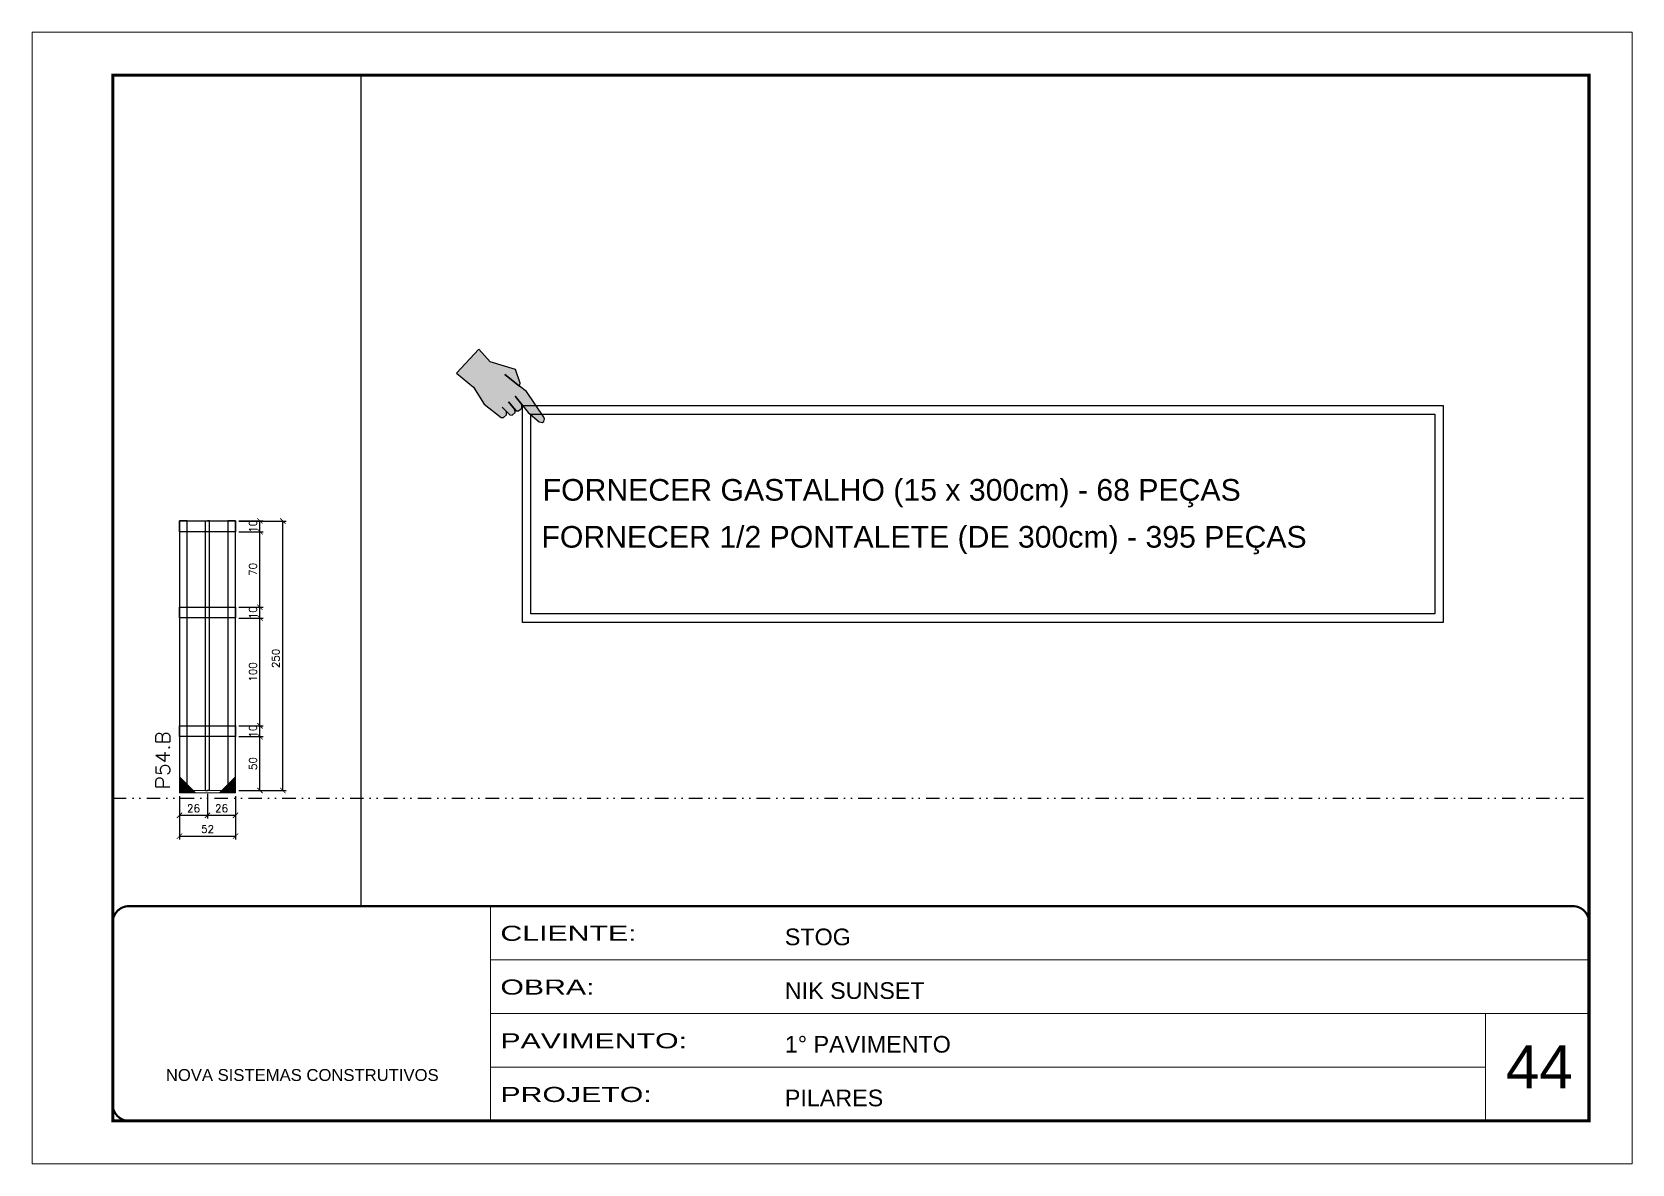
# Model space of a CAD drawing. Header units: millimetres. Extents: x 787 to 8287, y -592 to 17063.
# Drawn here: x 6180 to 7665, y -592 to 458 of the extents above; entities that cross this region are included whole.
import ezdxf

# ---------------------------------------------------------------- set-up
doc = ezdxf.new("R2010")
doc.units = ezdxf.units.MM
for name, pattern in [('CONTINUO', [0]), ('DASHED', [0.75, 0.5, -0.25]), ('DIVIDE2', [0.625, 0.25, -0.125, 0, -0.125, 0, -0.125]), ('HIDDEN', [0.375, 0.25, -0.125])]:
    doc.linetypes.add(name, pattern=pattern)
for name, color, linetype, lineweight in [('CARIMBO', 255, 'Continuous', 9), ('Folhas', 255, 'Continuous', 9), ('Madeira', 126, 'Continuous', 18), ('Sarr 2.2x7', 40, 'Continuous', 9), ('SARRAFO DE PRESSAO', 251, 'DASHED', 9), ('Texto Seção', 7, 'Continuous', 15)]:
    doc.layers.add(name, color=color, linetype=linetype, lineweight=lineweight)
for name, color, linetype in [('COTA', 241, 'Continuous'), ('Nível', 160, 'Continuous'), ('REGUA-80', 111, 'Continuous'), ('SARR_2.2x10', 60, 'Continuous'), ('SARR_3.5x7', 81, 'Continuous'), ('SARR_7x7', 40, 'Continuous'), ('Texto Nível', 251, 'Continuous'), ('va165-sec', 5, 'DASHED')]:
    doc.layers.add(name, color=color, linetype=linetype)
doc.styles.add('ARIAL', font='arial.ttf')
doc.styles.add('REGUA-120', font='ROMANS.shx', dxfattribs={"height": 15})
doc.styles.add('ROMANS', font='romans.shx')
doc.styles.add('Tecnologia', font='')
doc.styles.get('Tecnologia').set_extended_font_data('Forgotten Futurist')
doc.dimstyles.new('Cota Paínel', dxfattribs={"dimtxt": 7, "dimasz": 5, "dimexe": 3, "dimexo": 3, "dimgap": 3, "dimtad": 1, "dimdec": 1, "dimzin": 12, "dimdsep": 46, "dimtxsty": 'ROMANS', "dimblk": 'ARCHTICK', "dimcen": 0, "dimclrd": 4, "dimclre": 4, "dimclrt": 1, "dimadec": 1, "dimazin": 3, "dimtfac": 1, "dimtdec": 1, "dimtmove": 0, "dimatfit": 3, "dimldrblk": 'OBLIQUE', "dimfxl": 0, "dimtolj": 1, "dimtzin": 12, "dimarcsym": 0})

# ---------------------------------------------------------------- blocks, each defined once
blk = doc.blocks.new('9999999999')
at = {"color": 30, "linetype": 'CONTINUO'}
for p, q in [((98564.6, 34230.2), (98564.6, 34429.4)), ((98564.6, 34379.6), (99584, 34379.6)), ((98564.6, 34329.8), (99488, 34329.8)), ((99584, 34329.8), (99488, 34329.8)), ((99488, 34329.8), (99488, 34230.2)), ((98564.6, 34280), (99488, 34280))]:
    blk.add_line(p, q, dxfattribs=at)
at = {"color": 30, "linetype": 'CONTINUO', "const_width": 2}
blk.add_lwpolyline([(99584, 34230.2), (99584, 34414.4, 0.414214), (99569, 34429.4), (98229, 34429.4, 0.414214), (98214, 34414.4), (98214, 34245.2, 0.414214), (98229, 34230.2), (99584, 34230.2)], format="xyb", dxfattribs=at)
at = {"layer": 'Folhas'}
blk.add_lwpolyline([(98139, 34190.2), (99624, 34190.2), (99624, 35240.2), (98139, 35240.2)], close=True, dxfattribs=at)
at = {"layer": 'Folhas', "color": 30, "const_width": 3}
blk.add_lwpolyline([(98214, 34230.2), (99584, 34230.2), (99584, 35200.2), (98214, 35200.2)], close=True, dxfattribs=at)
at = {"color": 7, "linetype": 'Continuous', "ltscale": 5, "style": 'ARIAL'}
for s, height, p in [('STOG', 15.48, (98837.7, 34393.1)), ('NIK SUNSET', 15.48, (98837.7, 34343.3)), ('1° PAVIMENTO', 15.483, (98837.7, 34293.5)), ('NOVA SISTEMAS CONSTRUTIVOS', 11.059, (98263.2, 34267.2)), ('PILARES', 15.48, (98837.7, 34243.7))]:
    blk.add_text(s, height=height, dxfattribs=at).set_placement(p)
at = {"layer": 'Folhas', "color": 7, "style": 'Tecnologia', "width": 1.5}
for s, p in [('CLIENTE:', (98573.7, 34397.2)), ('OBRA:', (98573.7, 34347.3)), ('PAVIMENTO:', (98573.7, 34297.5)), ('PROJETO:', (98573.7, 34247.7))]:
    blk.add_text(s, height=14, dxfattribs=at).set_placement(p)
blk = doc.blocks.new('_ArchTick')
at = {"color": 0, "linetype": 'ByBlock', "const_width": 0.15}
blk.add_lwpolyline([(-0.5, -0.5), (0.5, 0.5)], dxfattribs=at)
blk = doc.blocks.new('*D1006')
at = {"layer": 'COTA', "color": 4, "lineweight": -2}
for p, q in [((6317.4, -250.4), (6317.4, -271.2)), ((6343.4, -248.2), (6343.4, -271.2)), ((6317.4, -268.2), (6343.4, -268.2))]:
    blk.add_line(p, q, dxfattribs=at)
at = {"layer": 'Defpoints', "color": 0}
for p in [(6317.4, -247.4), (6343.4, -245.2), (6343.4, -268.2)]:
    blk.add_point(p, dxfattribs=at)
at = {"layer": 'COTA', "color": 4, "lineweight": -2, "xscale": 5, "yscale": 5, "zscale": 5, "rotation": 180}
blk.add_blockref('_ArchTick', (6317.4, -268.2), dxfattribs=at)
at = {"layer": 'COTA', "color": 4, "lineweight": -2, "xscale": 5, "yscale": 5, "zscale": 5}
blk.add_blockref('_ArchTick', (6343.4, -268.2), dxfattribs=at)
at = {"layer": 'COTA', "color": 1, "insert": (6330.4, -261.7), "char_height": 7, "attachment_point": 5, "style": 'ROMANS'}
blk.add_mtext('\\A1;26', dxfattribs=at)
blk = doc.blocks.new('_Oblique')
at = {"color": 0, "linetype": 'ByBlock', "lineweight": -2}
blk.add_line((-0.5, -0.5), (0.5, 0.5), dxfattribs=at)
blk = doc.blocks.new('*D1007')
at = {"layer": 'COTA', "color": 4, "lineweight": -2}
for p, q in [((6343.4, -248.2), (6343.4, -271.2)), ((6369.4, -250.4), (6369.4, -271.2)), ((6343.4, -268.2), (6369.4, -268.2))]:
    blk.add_line(p, q, dxfattribs=at)
at = {"layer": 'Defpoints', "color": 0}
for p in [(6343.4, -245.2), (6369.4, -247.4), (6369.4, -268.2)]:
    blk.add_point(p, dxfattribs=at)
at = {"layer": 'COTA', "color": 4, "lineweight": -2, "xscale": 5, "yscale": 5, "zscale": 5, "rotation": 180}
blk.add_blockref('_ArchTick', (6343.4, -268.2), dxfattribs=at)
at = {"layer": 'COTA', "color": 4, "lineweight": -2, "xscale": 5, "yscale": 5, "zscale": 5}
blk.add_blockref('_ArchTick', (6369.4, -268.2), dxfattribs=at)
at = {"layer": 'COTA', "color": 1, "insert": (6356.4, -261.7), "char_height": 7, "attachment_point": 5, "style": 'ROMANS'}
blk.add_mtext('\\A1;26', dxfattribs=at)
blk = doc.blocks.new('*D1008')
at = {"layer": 'COTA', "color": 4, "lineweight": -2}
for p, q in [((6317.4, -250.4), (6317.4, -290.5)), ((6369.4, -250.4), (6369.4, -290.5)), ((6317.4, -287.5), (6369.4, -287.5))]:
    blk.add_line(p, q, dxfattribs=at)
at = {"layer": 'Defpoints', "color": 0}
for p in [(6317.4, -247.4), (6369.4, -247.4), (6369.4, -287.5)]:
    blk.add_point(p, dxfattribs=at)
at = {"layer": 'COTA', "color": 4, "lineweight": -2, "xscale": 5, "yscale": 5, "zscale": 5, "rotation": 180}
blk.add_blockref('_ArchTick', (6317.4, -287.5), dxfattribs=at)
at = {"layer": 'COTA', "color": 4, "lineweight": -2, "xscale": 5, "yscale": 5, "zscale": 5}
blk.add_blockref('_ArchTick', (6369.4, -287.5), dxfattribs=at)
at = {"layer": 'COTA', "color": 1, "insert": (6343.4, -281), "char_height": 7, "attachment_point": 5, "style": 'ROMANS'}
blk.add_mtext('\\A1;52', dxfattribs=at)
blk = doc.blocks.new('*D1009')
at = {"layer": 'COTA', "color": 4, "lineweight": -2}
for p, q in [((6372.4, -195.2), (6395.1, -195.2)), ((6392.1, -245.2), (6392.1, -195.2)), ((6372.4, -245.2), (6395.1, -245.2))]:
    blk.add_line(p, q, dxfattribs=at)
at = {"layer": 'Defpoints', "color": 0}
for p in [(6369.4, -195.2), (6392.1, -195.2), (6369.4, -245.2)]:
    blk.add_point(p, dxfattribs=at)
at = {"layer": 'COTA', "color": 4, "lineweight": -2, "xscale": 5, "yscale": 5, "zscale": 5}
for p, rotation in [((6392.1, -195.2), 90), ((6392.1, -245.2), 270)]:
    blk.add_blockref('_ArchTick', p, dxfattribs=dict(at, rotation=rotation))
at = {"layer": 'COTA', "color": 1, "insert": (6385.6, -220.2), "char_height": 7, "attachment_point": 5, "rotation": 90, "style": 'ROMANS'}
blk.add_mtext('\\A1;50', dxfattribs=at)
blk = doc.blocks.new('*D1010')
at = {"layer": 'COTA', "color": 4, "lineweight": -2}
for p, q in [((6372.4, -185.2), (6395.1, -185.2)), ((6392.1, -195.2), (6392.1, -185.2)), ((6372.4, -195.2), (6395.1, -195.2))]:
    blk.add_line(p, q, dxfattribs=at)
at = {"layer": 'Defpoints', "color": 0}
for p in [(6369.4, -185.2), (6392.1, -185.2), (6369.4, -195.2)]:
    blk.add_point(p, dxfattribs=at)
at = {"layer": 'COTA', "color": 4, "lineweight": -2, "xscale": 5, "yscale": 5, "zscale": 5}
for p, rotation in [((6392.1, -185.2), 90), ((6392.1, -195.2), 270)]:
    blk.add_blockref('_ArchTick', p, dxfattribs=dict(at, rotation=rotation))
at = {"layer": 'COTA', "color": 1, "insert": (6385.6, -190.2), "char_height": 7, "attachment_point": 5, "rotation": 90, "style": 'ROMANS'}
blk.add_mtext('\\A1;10', dxfattribs=at)
blk = doc.blocks.new('*D1011')
at = {"layer": 'COTA', "color": 4, "lineweight": -2}
for p, q in [((6372.4, -85.2), (6395.1, -85.2)), ((6392.1, -185.2), (6392.1, -85.2)), ((6372.4, -185.2), (6395.1, -185.2))]:
    blk.add_line(p, q, dxfattribs=at)
at = {"layer": 'Defpoints', "color": 0}
for p in [(6369.4, -85.2), (6392.1, -85.2), (6369.4, -185.2)]:
    blk.add_point(p, dxfattribs=at)
at = {"layer": 'COTA', "color": 4, "lineweight": -2, "xscale": 5, "yscale": 5, "zscale": 5}
for p, rotation in [((6392.1, -85.2), 90), ((6392.1, -185.2), 270)]:
    blk.add_blockref('_ArchTick', p, dxfattribs=dict(at, rotation=rotation))
at = {"layer": 'COTA', "color": 1, "insert": (6385.6, -135.2), "char_height": 7, "attachment_point": 5, "rotation": 90, "style": 'ROMANS'}
blk.add_mtext('\\A1;100', dxfattribs=at)
blk = doc.blocks.new('*D1012')
at = {"layer": 'COTA', "color": 4, "lineweight": -2}
for p, q in [((6372.4, -75.2), (6395.1, -75.2)), ((6372.4, -85.2), (6395.1, -85.2)), ((6392.1, -85.2), (6392.1, -75.2))]:
    blk.add_line(p, q, dxfattribs=at)
at = {"layer": 'Defpoints', "color": 0}
for p in [(6369.4, -75.2), (6369.4, -85.2), (6392.1, -75.2)]:
    blk.add_point(p, dxfattribs=at)
at = {"layer": 'COTA', "color": 4, "lineweight": -2, "xscale": 5, "yscale": 5, "zscale": 5}
for p, rotation in [((6392.1, -75.2), 90), ((6392.1, -85.2), 270)]:
    blk.add_blockref('_ArchTick', p, dxfattribs=dict(at, rotation=rotation))
at = {"layer": 'COTA', "color": 1, "insert": (6385.6, -80.2), "char_height": 7, "attachment_point": 5, "rotation": 90, "style": 'ROMANS'}
blk.add_mtext('\\A1;10', dxfattribs=at)
blk = doc.blocks.new('*D1013')
at = {"layer": 'COTA', "color": 4, "lineweight": -2}
for p, q in [((6372.4, -5.1), (6395.1, -5.1)), ((6392.1, -75.2), (6392.1, -5.1)), ((6372.4, -75.2), (6395.1, -75.2))]:
    blk.add_line(p, q, dxfattribs=at)
at = {"layer": 'Defpoints', "color": 0}
for p in [(6369.4, -5.1), (6392.1, -5.1), (6369.4, -75.2)]:
    blk.add_point(p, dxfattribs=at)
at = {"layer": 'COTA', "color": 4, "lineweight": -2, "xscale": 5, "yscale": 5, "zscale": 5}
for p, rotation in [((6392.1, -5.1), 90), ((6392.1, -75.2), 270)]:
    blk.add_blockref('_ArchTick', p, dxfattribs=dict(at, rotation=rotation))
at = {"layer": 'COTA', "color": 1, "insert": (6385.6, -40.1), "char_height": 7, "attachment_point": 5, "rotation": 90, "style": 'ROMANS'}
blk.add_mtext('\\A1;70', dxfattribs=at)
blk = doc.blocks.new('*D1014')
at = {"layer": 'COTA', "color": 4, "lineweight": -2}
for p, q in [((6372.4, 4.8), (6416.3, 4.8)), ((6413.3, -245.2), (6413.3, 4.8)), ((6372.4, -245.2), (6416.3, -245.2))]:
    blk.add_line(p, q, dxfattribs=at)
at = {"layer": 'Defpoints', "color": 0}
for p in [(6369.4, 4.8), (6413.3, 4.8), (6369.4, -245.2)]:
    blk.add_point(p, dxfattribs=at)
at = {"layer": 'COTA', "color": 4, "lineweight": -2, "xscale": 5, "yscale": 5, "zscale": 5}
for p, rotation in [((6413.3, 4.8), 90), ((6413.3, -245.2), 270)]:
    blk.add_blockref('_ArchTick', p, dxfattribs=dict(at, rotation=rotation))
at = {"layer": 'COTA', "color": 1, "insert": (6406.8, -122.7), "char_height": 7, "attachment_point": 5, "rotation": 90, "style": 'ROMANS'}
blk.add_mtext('\\A1;250', dxfattribs=at)
blk = doc.blocks.new('*D1015')
at = {"layer": 'COTA', "color": 4, "lineweight": -2}
for p, q in [((6372.4, 4.9), (6395.1, 4.9)), ((6392.1, -5.1), (6392.1, 4.9)), ((6372.4, -5.1), (6395.1, -5.1))]:
    blk.add_line(p, q, dxfattribs=at)
at = {"layer": 'Defpoints', "color": 0}
for p in [(6369.4, 4.9), (6392.1, 4.9), (6369.4, -5.1)]:
    blk.add_point(p, dxfattribs=at)
at = {"layer": 'COTA', "color": 4, "lineweight": -2, "xscale": 5, "yscale": 5, "zscale": 5}
for p, rotation in [((6392.1, 4.9), 90), ((6392.1, -5.1), 270)]:
    blk.add_blockref('_ArchTick', p, dxfattribs=dict(at, rotation=rotation))
at = {"layer": 'COTA', "color": 1, "insert": (6385.6, -0.1), "char_height": 7, "attachment_point": 5, "rotation": 90, "style": 'ROMANS'}
blk.add_mtext('\\A1;10', dxfattribs=at)
blk = doc.blocks.new('INDICADOR')
at = {"layer": 'va165-sec', "ltscale": 100}
blk.add_hatch(color=61, dxfattribs=at).paths.add_polyline_path([(-59.7, -24.5), (-37.5, -24.3), (-35.4, -22.8), (-34.7, -18.5), (-36.9, -15.9), (-32.1, -16.5), (-29.9, -15.1), (-29.3, -11.2), (-31.5, -8.9), (-29.5, -9.3), (-27.5, -7.7), (-26.6, -3.4), (-28.9, -0.4), (-18.5, -2.8), (-3.7, -3.1), (-0.7, -1.9), (0, 0), (-1.3, 2.8), (-2.9, 3.5), (-33.7, 13.2), (-42.6, 13.1), (-44, 16), (-56.7, 23.9), (-82.1, 13.8), (-99.5, 16.7), (-102.1, -17), (-79.1, -17.5)])
at = {"layer": 'REGUA-80', "color": 1}
blk.add_lwpolyline([(-102.1, -17), (-79.1, -17.5), (-59.7, -24.5), (-37.5, -24.3), (-35.4, -22.8), (-34.7, -18.5), (-36.9, -15.9), (-43.1, -15.1), (-32.1, -16.5), (-29.9, -15.1), (-29.3, -11.2), (-31.5, -8.9), (-41.5, -7), (-29.5, -9.3), (-27.5, -7.7), (-26.6, -3.4), (-28.9, -0.4), (-39.8, 2.2), (-18.5, -2.8), (-3.7, -3.1), (-0.7, -1.9), (0, 0), (-1.3, 2.8), (-2.9, 3.5), (-33.7, 13.2), (-42.6, 13.1), (-61.9, 12.9), (-42.6, 13.1), (-44, 16), (-56.7, 23.9), (-82.1, 13.8), (-99.5, 16.7), (-102.1, -17)], dxfattribs=at)
blk = doc.blocks.new('DEDADA')
at = {"linetype": 'Continuous', "ltscale": 100, "xscale": 0.5000000000004939, "yscale": 0.5000000000004939, "zscale": 0.5000000000004939, "rotation": 321.5463332659798}
blk.add_blockref('INDICADOR', (63.07, 17.03), dxfattribs=at)

msp = doc.modelspace()

# ---------------------------------------------------------------- hatches: boundary and pattern name
at = {"layer": 'Madeira'}
h = msp.add_hatch(color=252, dxfattribs=at)
h.dxf.hatch_style = 2
h.paths.add_polyline_path([(6317.39, -232.36), (6317.39, -247.36), (6332.39, -247.36)])
h = msp.add_hatch(color=252, dxfattribs=at)
h.dxf.hatch_style = 2
h.paths.add_polyline_path([(6369.39, -232.36), (6369.39, -247.36), (6354.39, -247.36)])

# ---------------------------------------------------------------- linework, layer by layer
at = {"color": 1}
for points in [[(6635.75, 111.82), (7490.17, 111.82), (7490.17, -89.24), (6635.75, -89.24)], [(6643.57, 103.99), (7482.35, 103.99), (7482.35, -81.42), (6643.57, -81.42)]]:
    msp.add_lwpolyline(points, close=True, dxfattribs=at)
at = {"layer": 'Madeira', "color": 250, "linetype": 'HIDDEN'}
for p, q in [((6320.89, -235.86), (6320.89, -245.16)), ((6365.89, -235.86), (6365.89, -245.16)), ((6327.22, -245.16), (6317.39, -245.16)), ((6327.22, -245.16), (6317.39, -245.16)), ((6359.56, -245.16), (6369.39, -245.16)), ((6359.56, -245.16), (6369.39, -245.16))]:
    msp.add_line(p, q, dxfattribs=at)
at = {"layer": 'Madeira', "color": 1, "linetype": 'HIDDEN'}
for p, q in [((6320.89, -235.86), (6320.89, -245.16)), ((6365.89, -235.86), (6365.89, -245.16)), ((6333.19, -245.16), (6317.39, -245.16)), ((6324.39, -239.36), (6324.39, -245.16)), ((6350.59, -245.16), (6369.39, -245.16))]:
    msp.add_line(p, q, dxfattribs=at)
at = {"layer": 'Madeira', "color": 250}
msp.add_line((6317.39, -245.16), (6317.39, -247.36), dxfattribs=at)
msp.add_line((6317.39, -245.16), (6317.39, -247.36), dxfattribs=at)
msp.add_line((6317.39, -245.16), (6317.39, -247.36), dxfattribs=at)
at = {"layer": 'Madeira', "color": 0}
for points in [[(6317.39, -232.36), (6317.39, -247.36), (6332.39, -247.36), (6317.39, -232.36)], [(6369.39, -232.36), (6369.39, -247.36), (6354.39, -247.36), (6369.39, -232.36)]]:
    msp.add_lwpolyline(points, dxfattribs=at)
at = {"layer": 'Nível', "color": 4, "linetype": 'DIVIDE2', "ltscale": 50}
msp.add_line((6255.5, -252.33), (7625.5, -252.33), dxfattribs=at)
at = {"layer": 'Sarr 2.2x7'}
msp.add_lwpolyline([(6369.39, -245.16), (6317.39, -245.16), (6317.39, -247.36), (6369.39, -247.36)], close=True, dxfattribs=at)
msp.add_lwpolyline([(6369.39, -245.16), (6317.39, -245.16), (6317.39, -247.36), (6369.39, -247.36)], close=True, dxfattribs=at)
at = {"layer": 'SARR_2.2x10'}
for points in [[(6317.39, 4.87), (6369.39, 4.87), (6369.39, -5.13), (6317.39, -5.13)], [(6317.39, 4.87), (6369.39, 4.87), (6369.39, -5.13), (6317.39, -5.13)], [(6317.39, -75.16), (6369.39, -75.16), (6369.39, -85.16), (6317.39, -85.16)], [(6317.39, -75.16), (6369.39, -75.16), (6369.39, -85.16), (6317.39, -85.16)], [(6317.39, -185.16), (6369.39, -185.16), (6369.39, -195.16), (6317.39, -195.16)], [(6317.39, -185.16), (6369.39, -185.16), (6369.39, -195.16), (6317.39, -195.16)]]:
    msp.add_lwpolyline(points, close=True, dxfattribs=at)
at = {"layer": 'SARR_3.5x7'}
for p, q in [((6341.64, -245.16), (6341.64, 4.87)), ((6341.64, 4.87), (6343.39, 4.87)), ((6341.64, -245.16), (6341.64, 4.87)), ((6341.64, 4.87), (6343.39, 4.87)), ((6345.14, 4.87), (6343.39, 4.87)), ((6345.14, 4.87), (6343.39, 4.87)), ((6345.14, -245.16), (6345.14, 4.87)), ((6345.14, -245.16), (6345.14, 4.87)), ((6341.64, -245.16), (6343.39, -245.16)), ((6341.64, -245.16), (6343.39, -245.16)), ((6345.14, -245.16), (6343.39, -245.16)), ((6345.14, -245.16), (6343.39, -245.16))]:
    msp.add_line(p, q, dxfattribs=at)
at = {"layer": 'SARR_7x7'}
for points in [[(6317.39, -245.16), (6324.39, -245.16), (6324.39, 4.87), (6317.39, 4.87)], [(6317.39, -245.16), (6324.39, -245.16), (6324.39, 4.87), (6317.39, 4.87)], [(6362.39, -245.16), (6369.39, -245.16), (6369.39, 4.87), (6362.39, 4.87)], [(6362.39, -245.16), (6369.39, -245.16), (6369.39, 4.87), (6362.39, 4.87)]]:
    msp.add_lwpolyline(points, close=True, dxfattribs=at)
at = {"layer": 'Texto Nível'}
msp.add_line((6485.98, -352.37), (6485.98, 418.39), dxfattribs=at)
msp.add_line((6485.98, -352.37), (6485.98, 418.39), dxfattribs=at)

# ---------------------------------------------------------------- block references
at = {"lineweight": 5, "xscale": 1.791027142672635, "yscale": 1.791027142672635, "zscale": 0.5970090475575454}
msp.add_blockref('DEDADA', (6542.66, 66.54), dxfattribs=at)
at = {"layer": 'SARRAFO DE PRESSAO', "color": 6, "linetype": 'ByBlock'}
msp.add_blockref('9999999999', (-91958.48, -34781.81), dxfattribs=at)

# ---------------------------------------------------------------- texts
at = {"layer": 'CARIMBO', "color": 1, "style": 'ARIAL'}
for s, p in [('FORNECER GASTALHO (15 x 300cm) - 68 PEÇAS ', (6654.44, 23.67)), ('FORNECER 1/2 PONTALETE (DE 300cm) - 395 PEÇAS', (6653.31, -19.9))]:
    msp.add_text(s, height=20.0648, dxfattribs=at).set_placement(p)
at = {"layer": 'CARIMBO', "style": 'ARIAL'}
msp.add_text('44', height=40, dxfattribs=at).set_placement((7548.36, -521.46))
at = {"layer": 'Texto Seção', "style": 'REGUA-120', "width": 1.05}
msp.add_text('P54.B', height=13, rotation=90, dxfattribs=at).set_placement((6308.3, -244.03))

# ---------------------------------------------------------------- dimensions: what is measured, and where the dimension line sits
at = {"layer": 'COTA'}
for base, p1, p2, picture, middle in [((6392.09, 4.87), (6369.39, -5.13), (6369.39, 4.87), '*D1015', (6392.09, -0.13)), ((6413.3, 4.84), (6369.39, -245.2), (6369.39, 4.84), '*D1014', (6413.3, -122.68)), ((6392.09, -75.16), (6369.39, -85.16), (6369.39, -75.16), '*D1012', (6392.09, -80.16)), ((6392.09, -185.16), (6369.39, -195.16), (6369.39, -185.16), '*D1010', (6392.09, -190.16))]:
    dim = msp.add_linear_dim(base=base, p1=p1, p2=p2, angle=90, dimstyle='Cota Paínel', dxfattribs=at)
    dim.commit()
    dim.dimension.update_dxf_attribs({"geometry": picture, "text_midpoint": middle, "dimtype": 160})
for base, p1, p2, picture, middle in [((6392.09, -5.13), (6369.39, -75.16), (6369.39, -5.13), '*D1013', (6385.59, -40.14)), ((6392.09, -85.16), (6369.39, -185.16), (6369.39, -85.16), '*D1011', (6385.59, -135.16)), ((6392.09, -195.16), (6369.39, -245.16), (6369.39, -195.16), '*D1009', (6385.59, -220.16))]:
    dim = msp.add_linear_dim(base=base, p1=p1, p2=p2, angle=90, dimstyle='Cota Paínel', dxfattribs=at)
    dim.commit()
    dim.dimension.update_dxf_attribs({"geometry": picture, "text_midpoint": middle})
for base, p1, p2, picture, middle in [((6343.39, -268.18), (6317.39, -247.36), (6343.39, -245.16), '*D1006', (6330.39, -261.68)), ((6369.39, -287.54), (6317.39, -247.36), (6369.39, -247.36), '*D1008', (6343.39, -281.04)), ((6369.39, -268.18), (6343.39, -245.16), (6369.39, -247.36), '*D1007', (6356.39, -261.68))]:
    dim = msp.add_linear_dim(base=base, p1=p1, p2=p2, dimstyle='Cota Paínel', dxfattribs=at)
    dim.commit()
    dim.dimension.update_dxf_attribs({"geometry": picture, "text_midpoint": middle})

doc.saveas('drawing.dxf')
